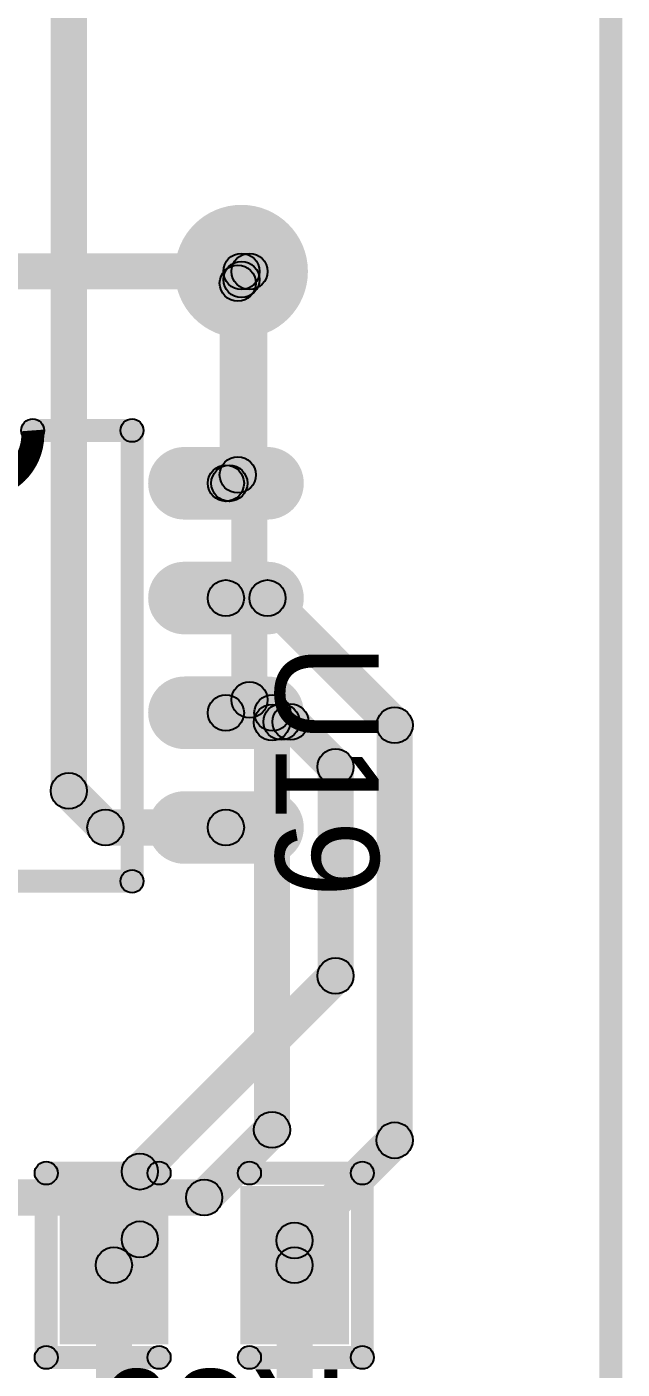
# Model space of a CAD drawing. Header units: millimetres. Extents: x 1.24 to 8.03, y 2.12 to 7.05.
# Drawn here: x 7.541 to 7.8, y 4.63 to 5.215 of the extents above; entities that cross this region are included whole.
import ezdxf

# ---------------------------------------------------------------- set-up
doc = ezdxf.new("R2010")
doc.units = ezdxf.units.MM
doc.header["$MEASUREMENT"] = 0
for name, color, linetype in [('BottomLayer', 5, 'Continuous'), ('BottomSolder', 6, 'Continuous'), ('KeepOutLayer', 6, 'Continuous'), ('TopLayer', 1, 'Continuous'), ('TopOverlay', 2, 'Continuous'), ('TopPaste', 8, 'Continuous'), ('TopSolder', 216, 'Continuous'), ('ViaHoleLayer', 16, 'Continuous')]:
    doc.layers.add(name, color=color, linetype=linetype)

# ---------------------------------------------------------------- blocks, each defined once
blk = doc.blocks.new('SOIC_8_L5_0_W4_0_P1_27_LS6_0_BL_25')
at = {"layer": 'TopLayer'}
h = blk.add_hatch(color=1, dxfattribs=at)
edge = h.paths.add_edge_path()
edge.add_arc((-0.075, 0.125984), 0.011811, 0, 180)
edge.add_line((-0.086811, 0.125984), (-0.086811, 0.089763))
edge.add_arc((-0.075, 0.089763), 0.011811, 180, 360)
edge.add_line((-0.063189, 0.089763), (-0.063189, 0.125984))
h = blk.add_hatch(color=1, dxfattribs=at)
edge = h.paths.add_edge_path()
edge.add_arc((-0.025, 0.125984), 0.011811, 0, 180)
edge.add_line((-0.036811, 0.125984), (-0.036811, 0.089763))
edge.add_arc((-0.025, 0.089763), 0.011811, 180, 360)
edge.add_line((-0.013189, 0.089763), (-0.013189, 0.125984))
h = blk.add_hatch(color=1, dxfattribs=at)
edge = h.paths.add_edge_path()
edge.add_arc((0.025, 0.125984), 0.011811, 0, 180)
edge.add_line((0.013189, 0.125984), (0.013189, 0.089763))
edge.add_arc((0.025, 0.089763), 0.011811, 180, 360)
edge.add_line((0.036811, 0.089763), (0.036811, 0.125984))
h = blk.add_hatch(color=1, dxfattribs=at)
edge = h.paths.add_edge_path()
edge.add_arc((0.075, 0.125984), 0.011811, 0, 180)
edge.add_line((0.063189, 0.125984), (0.063189, 0.089763))
edge.add_arc((0.075, 0.089763), 0.011811, 180, 360)
edge.add_line((0.086811, 0.089763), (0.086811, 0.125984))
h = blk.add_hatch(color=1, dxfattribs=at)
edge = h.paths.add_edge_path()
edge.add_arc((-0.075, -0.089763), 0.011811, 0, 180)
edge.add_line((-0.086811, -0.089763), (-0.086811, -0.125984))
edge.add_arc((-0.075, -0.125984), 0.011811, 180, 360)
edge.add_line((-0.063189, -0.125984), (-0.063189, -0.089763))
h = blk.add_hatch(color=1, dxfattribs=at)
edge = h.paths.add_edge_path()
edge.add_arc((-0.025, -0.089763), 0.011811, 0, 180)
edge.add_line((-0.036811, -0.089763), (-0.036811, -0.125984))
edge.add_arc((-0.025, -0.125984), 0.011811, 180, 360)
edge.add_line((-0.013189, -0.125984), (-0.013189, -0.089763))
h = blk.add_hatch(color=1, dxfattribs=at)
edge = h.paths.add_edge_path()
edge.add_arc((0.025, -0.089763), 0.011811, 0, 180)
edge.add_line((0.013189, -0.089763), (0.013189, -0.125984))
edge.add_arc((0.025, -0.125984), 0.011811, 180, 360)
edge.add_line((0.036811, -0.125984), (0.036811, -0.089763))
h = blk.add_hatch(color=1, dxfattribs=at)
edge = h.paths.add_edge_path()
edge.add_arc((0.075, -0.089763), 0.011811, 0, 180)
edge.add_line((0.063189, -0.089763), (0.063189, -0.125984))
edge.add_arc((0.075, -0.125984), 0.011811, 180, 360)
edge.add_line((0.086811, -0.125984), (0.086811, -0.089763))
at = {"layer": 'TopOverlay'}
h = blk.add_hatch(color=2, dxfattribs=at)
edge = h.paths.add_edge_path()
edge.add_arc((-0.098031, 0.066929), 0.005, 0, 360)
h = blk.add_hatch(color=2, dxfattribs=at)
edge = h.paths.add_edge_path()
edge.add_arc((-0.098031, 0.066929), 0.005, 0, 360)
for points in [[(0.098425, 0.071929), (0.098425, 0.061929), (-0.098031, 0.061929), (-0.098031, 0.071929)], [(-0.093031, 0.023622), (-0.103031, 0.023622), (-0.103031, 0.066929), (-0.093031, 0.066929)], [(0.103425, -0.065797), (0.093425, -0.065797), (0.093425, 0.066929), (0.103425, 0.066929)], [(-0.093031, -0.065797), (-0.103031, -0.065797), (-0.103031, -0.022835), (-0.093031, -0.022835)], [(0.098425, -0.060797), (0.098425, -0.070797), (-0.098031, -0.070797), (-0.098031, -0.060797)]]:
    blk.add_hatch(color=2, dxfattribs=at).paths.add_polyline_path(points)
h = blk.add_hatch(color=2, dxfattribs=at)
edge = h.paths.add_edge_path()
edge.add_arc((0.098425, 0.066929), 0.005, 0, 360)
h = blk.add_hatch(color=2, dxfattribs=at)
edge = h.paths.add_edge_path()
edge.add_arc((0.098425, 0.066929), 0.005, 0, 360)
h = blk.add_hatch(color=2, dxfattribs=at)
edge = h.paths.add_edge_path()
edge.add_arc((-0.098031, 0.023622), 0.005, 0, 360)
h = blk.add_hatch(color=2, dxfattribs=at)
edge = h.paths.add_edge_path()
edge.add_arc((-0.098031, 0.023622), 0.005, 0, 360)
h = blk.add_hatch(color=2, dxfattribs=at)
edge = h.paths.add_edge_path()
edge.add_arc((-0.098031, -0.022835), 0.005, 0, 360)
h = blk.add_hatch(color=2, dxfattribs=at)
edge = h.paths.add_edge_path()
edge.add_arc((-0.098031, -0.022835), 0.005, 0, 360)
h = blk.add_hatch(color=2, dxfattribs=at)
edge = h.paths.add_edge_path()
edge.add_arc((-0.098031, -0.065797), 0.005, 0, 360)
h = blk.add_hatch(color=2, dxfattribs=at)
edge = h.paths.add_edge_path()
edge.add_arc((-0.098031, -0.065797), 0.005, 0, 360)
h = blk.add_hatch(color=2, dxfattribs=at)
edge = h.paths.add_edge_path()
edge.add_arc((0.098425, -0.065797), 0.005, 0, 360)
h = blk.add_hatch(color=2, dxfattribs=at)
edge = h.paths.add_edge_path()
edge.add_arc((0.098425, -0.065797), 0.005, 0, 360)
at = {"layer": 'TopPaste'}
h = blk.add_hatch(color=8, dxfattribs=at)
edge = h.paths.add_edge_path()
edge.add_arc((-0.075, 0.125984), 0.011811, 0, 180)
edge.add_line((-0.086811, 0.125984), (-0.086811, 0.089763))
edge.add_arc((-0.075, 0.089763), 0.011811, 180, 360)
edge.add_line((-0.063189, 0.089763), (-0.063189, 0.125984))
h = blk.add_hatch(color=8, dxfattribs=at)
edge = h.paths.add_edge_path()
edge.add_arc((-0.025, 0.125984), 0.011811, 0, 180)
edge.add_line((-0.036811, 0.125984), (-0.036811, 0.089763))
edge.add_arc((-0.025, 0.089763), 0.011811, 180, 360)
edge.add_line((-0.013189, 0.089763), (-0.013189, 0.125984))
h = blk.add_hatch(color=8, dxfattribs=at)
edge = h.paths.add_edge_path()
edge.add_arc((0.025, 0.125984), 0.011811, 0, 180)
edge.add_line((0.013189, 0.125984), (0.013189, 0.089763))
edge.add_arc((0.025, 0.089763), 0.011811, 180, 360)
edge.add_line((0.036811, 0.089763), (0.036811, 0.125984))
h = blk.add_hatch(color=8, dxfattribs=at)
edge = h.paths.add_edge_path()
edge.add_arc((0.075, 0.125984), 0.011811, 0, 180)
edge.add_line((0.063189, 0.125984), (0.063189, 0.089763))
edge.add_arc((0.075, 0.089763), 0.011811, 180, 360)
edge.add_line((0.086811, 0.089763), (0.086811, 0.125984))
h = blk.add_hatch(color=8, dxfattribs=at)
edge = h.paths.add_edge_path()
edge.add_arc((-0.075, -0.089763), 0.011811, 0, 180)
edge.add_line((-0.086811, -0.089763), (-0.086811, -0.125984))
edge.add_arc((-0.075, -0.125984), 0.011811, 180, 360)
edge.add_line((-0.063189, -0.125984), (-0.063189, -0.089763))
h = blk.add_hatch(color=8, dxfattribs=at)
edge = h.paths.add_edge_path()
edge.add_arc((-0.025, -0.089763), 0.011811, 0, 180)
edge.add_line((-0.036811, -0.089763), (-0.036811, -0.125984))
edge.add_arc((-0.025, -0.125984), 0.011811, 180, 360)
edge.add_line((-0.013189, -0.125984), (-0.013189, -0.089763))
h = blk.add_hatch(color=8, dxfattribs=at)
edge = h.paths.add_edge_path()
edge.add_arc((0.025, -0.089763), 0.011811, 0, 180)
edge.add_line((0.013189, -0.089763), (0.013189, -0.125984))
edge.add_arc((0.025, -0.125984), 0.011811, 180, 360)
edge.add_line((0.036811, -0.125984), (0.036811, -0.089763))
h = blk.add_hatch(color=8, dxfattribs=at)
edge = h.paths.add_edge_path()
edge.add_arc((0.075, -0.089763), 0.011811, 0, 180)
edge.add_line((0.063189, -0.089763), (0.063189, -0.125984))
edge.add_arc((0.075, -0.125984), 0.011811, 180, 360)
edge.add_line((0.086811, -0.125984), (0.086811, -0.089763))
at = {"layer": 'TopSolder'}
h = blk.add_hatch(color=216, dxfattribs=at)
edge = h.paths.add_edge_path()
edge.add_arc((-0.075, 0.125984), 0.015811, 0, 180)
edge.add_line((-0.090811, 0.125984), (-0.090811, 0.089763))
edge.add_arc((-0.075, 0.089763), 0.015811, 180, 360)
edge.add_line((-0.059189, 0.089763), (-0.059189, 0.125984))
h = blk.add_hatch(color=216, dxfattribs=at)
edge = h.paths.add_edge_path()
edge.add_arc((-0.025, 0.125984), 0.015811, 0, 180)
edge.add_line((-0.040811, 0.125984), (-0.040811, 0.089763))
edge.add_arc((-0.025, 0.089763), 0.015811, 180, 360)
edge.add_line((-0.009189, 0.089763), (-0.009189, 0.125984))
h = blk.add_hatch(color=216, dxfattribs=at)
edge = h.paths.add_edge_path()
edge.add_arc((0.025, 0.125984), 0.015811, 0, 180)
edge.add_line((0.009189, 0.125984), (0.009189, 0.089763))
edge.add_arc((0.025, 0.089763), 0.015811, 180, 360)
edge.add_line((0.040811, 0.089763), (0.040811, 0.125984))
h = blk.add_hatch(color=216, dxfattribs=at)
edge = h.paths.add_edge_path()
edge.add_arc((0.075, 0.125984), 0.015811, 0, 180)
edge.add_line((0.059189, 0.125984), (0.059189, 0.089763))
edge.add_arc((0.075, 0.089763), 0.015811, 180, 360)
edge.add_line((0.090811, 0.089763), (0.090811, 0.125984))
h = blk.add_hatch(color=216, dxfattribs=at)
edge = h.paths.add_edge_path()
edge.add_arc((-0.075, -0.089763), 0.015811, 0, 180)
edge.add_line((-0.090811, -0.089763), (-0.090811, -0.125984))
edge.add_arc((-0.075, -0.125984), 0.015811, 180, 360)
edge.add_line((-0.059189, -0.125984), (-0.059189, -0.089763))
h = blk.add_hatch(color=216, dxfattribs=at)
edge = h.paths.add_edge_path()
edge.add_arc((-0.025, -0.089763), 0.015811, 0, 180)
edge.add_line((-0.040811, -0.089763), (-0.040811, -0.125984))
edge.add_arc((-0.025, -0.125984), 0.015811, 180, 360)
edge.add_line((-0.009189, -0.125984), (-0.009189, -0.089763))
h = blk.add_hatch(color=216, dxfattribs=at)
edge = h.paths.add_edge_path()
edge.add_arc((0.025, -0.089763), 0.015811, 0, 180)
edge.add_line((0.009189, -0.089763), (0.009189, -0.125984))
edge.add_arc((0.025, -0.125984), 0.015811, 180, 360)
edge.add_line((0.040811, -0.125984), (0.040811, -0.089763))
h = blk.add_hatch(color=216, dxfattribs=at)
edge = h.paths.add_edge_path()
edge.add_arc((0.075, -0.089763), 0.015811, 0, 180)
edge.add_line((0.059189, -0.089763), (0.059189, -0.125984))
edge.add_arc((0.075, -0.125984), 0.015811, 180, 360)
edge.add_line((0.090811, -0.125984), (0.090811, -0.089763))
at = {"layer": 'TopOverlay', "const_width": 0.01}
blk.add_lwpolyline([(-0.098031, 0.023622, -1.0785851), (-0.098031, -0.022835)], format="xyb", dxfattribs=at)
at = {"layer": 'TopOverlay'}
for centre in [(-0.098031, 0.066929), (-0.098031, 0.066929), (0.098425, 0.066929), (0.098425, 0.066929), (-0.098031, 0.023622), (-0.098031, 0.023622), (-0.098031, -0.022835), (-0.098031, -0.022835), (-0.098031, -0.065797), (-0.098031, -0.065797), (0.098425, -0.065797), (0.098425, -0.065797)]:
    blk.add_circle(centre, 0.005, dxfattribs=at)
blk = doc.blocks.new('R0805_89')
at = {"layer": 'TopLayer'}
for points in [[(-0.05906, 0.03051), (-0.01969, 0.03051), (-0.01969, -0.03051), (-0.05906, -0.03051)], [(0.01969, 0.03051), (0.05906, 0.03051), (0.05906, -0.03051), (0.01969, -0.03051)]]:
    blk.add_hatch(color=1, dxfattribs=at).paths.add_polyline_path(points)
at = {"layer": 'TopOverlay'}
h = blk.add_hatch(color=2, dxfattribs=at)
edge = h.paths.add_edge_path()
edge.add_arc((-0.0689, 0.04016), 0.005, 0, 360)
h = blk.add_hatch(color=2, dxfattribs=at)
edge = h.paths.add_edge_path()
edge.add_arc((-0.0689, 0.04016), 0.005, 0, 360)
for points in [[(-0.01969, 0.04516), (-0.01969, 0.03516), (-0.0689, 0.03516), (-0.0689, 0.04516)], [(0.0689, 0.04516), (0.0689, 0.03516), (0.01969, 0.03516), (0.01969, 0.04516)], [(-0.0639, -0.04016), (-0.0739, -0.04016), (-0.0739, 0.04016), (-0.0639, 0.04016)], [(0.0639, 0.04016), (0.0739, 0.04016), (0.0739, -0.04016), (0.0639, -0.04016)], [(-0.01969, -0.03516), (-0.01969, -0.04516), (-0.0689, -0.04516), (-0.0689, -0.03516)], [(0.0689, -0.03516), (0.0689, -0.04516), (0.01969, -0.04516), (0.01969, -0.03516)]]:
    blk.add_hatch(color=2, dxfattribs=at).paths.add_polyline_path(points)
h = blk.add_hatch(color=2, dxfattribs=at)
edge = h.paths.add_edge_path()
edge.add_arc((-0.01969, 0.04016), 0.005, 0, 360)
h = blk.add_hatch(color=2, dxfattribs=at)
edge = h.paths.add_edge_path()
edge.add_arc((0.01969, 0.04016), 0.005, 0, 360)
h = blk.add_hatch(color=2, dxfattribs=at)
edge = h.paths.add_edge_path()
edge.add_arc((0.0689, 0.04016), 0.005, 0, 360)
h = blk.add_hatch(color=2, dxfattribs=at)
edge = h.paths.add_edge_path()
edge.add_arc((0.0689, 0.04016), 0.005, 0, 360)
h = blk.add_hatch(color=2, dxfattribs=at)
edge = h.paths.add_edge_path()
edge.add_arc((-0.0689, -0.04016), 0.005, 0, 360)
h = blk.add_hatch(color=2, dxfattribs=at)
edge = h.paths.add_edge_path()
edge.add_arc((-0.0689, -0.04016), 0.005, 0, 360)
h = blk.add_hatch(color=2, dxfattribs=at)
edge = h.paths.add_edge_path()
edge.add_arc((-0.01969, -0.04016), 0.005, 0, 360)
h = blk.add_hatch(color=2, dxfattribs=at)
edge = h.paths.add_edge_path()
edge.add_arc((0.01969, -0.04016), 0.005, 0, 360)
h = blk.add_hatch(color=2, dxfattribs=at)
edge = h.paths.add_edge_path()
edge.add_arc((0.0689, -0.04016), 0.005, 0, 360)
h = blk.add_hatch(color=2, dxfattribs=at)
edge = h.paths.add_edge_path()
edge.add_arc((0.0689, -0.04016), 0.005, 0, 360)
at = {"layer": 'TopPaste'}
for points in [[(-0.05906, 0.03051), (-0.01969, 0.03051), (-0.01969, -0.03051), (-0.05906, -0.03051)], [(0.01969, 0.03051), (0.05906, 0.03051), (0.05906, -0.03051), (0.01969, -0.03051)]]:
    blk.add_hatch(color=8, dxfattribs=at).paths.add_polyline_path(points)
at = {"layer": 'TopSolder'}
for points in [[(-0.06305, 0.03451), (-0.01569, 0.03451), (-0.01569, -0.03451), (-0.06305, -0.03451)], [(0.01569, 0.03451), (0.06305, 0.03451), (0.06305, -0.03451), (0.01569, -0.03451)]]:
    blk.add_hatch(color=216, dxfattribs=at).paths.add_polyline_path(points)
at = {"layer": 'TopOverlay'}
for centre in [(-0.0689, 0.04016), (-0.0689, 0.04016), (-0.01969, 0.04016), (0.01969, 0.04016), (0.0689, 0.04016), (0.0689, 0.04016), (-0.0689, -0.04016), (-0.0689, -0.04016), (-0.01969, -0.04016), (0.01969, -0.04016), (0.0689, -0.04016), (0.0689, -0.04016)]:
    blk.add_circle(centre, 0.005, dxfattribs=at)

msp = doc.modelspace()

# ---------------------------------------------------------------- hatches: boundary and pattern name
at = {"layer": 'BottomLayer'}
h = msp.add_hatch(color=5, dxfattribs=at)
edge = h.paths.add_edge_path()
edge.add_arc((7.63429, 5.10827), 0.025, 0, 360)
for points in [[(7.29331, 5.10039), (7.29331, 5.11614), (7.6378, 5.11614), (7.6378, 5.10039)], [(7.64567, 4.92155), (7.62992, 4.92155), (7.62992, 5.10827), (7.64567, 5.10827)], [(7.63223, 4.91598), (7.64336, 4.92711), (7.65321, 4.91727), (7.64207, 4.90614)], [(7.65551, 4.73425), (7.63976, 4.73425), (7.63976, 4.9117), (7.65551, 4.9117)], [(7.62368, 4.69916), (7.61254, 4.71029), (7.64207, 4.73982), (7.65321, 4.72868)], [(6.59449, 4.69685), (6.59449, 4.7126), (7.61811, 4.7126), (7.61811, 4.69685)]]:
    msp.add_hatch(color=5, dxfattribs=at).paths.add_polyline_path(points)
h = msp.add_hatch(color=5, dxfattribs=at)
edge = h.paths.add_edge_path()
edge.add_arc((7.6378, 5.10827), 0.00787, 0, 360)
h = msp.add_hatch(color=5, dxfattribs=at)
edge = h.paths.add_edge_path()
edge.add_arc((7.6378, 5.10827), 0.00787, 0, 360)
h = msp.add_hatch(color=5, dxfattribs=at)
edge = h.paths.add_edge_path()
edge.add_arc((7.6378, 4.92155), 0.00787, 0, 360)
h = msp.add_hatch(color=5, dxfattribs=at)
edge = h.paths.add_edge_path()
edge.add_arc((7.6378, 4.92155), 0.00787, 0, 360)
h = msp.add_hatch(color=5, dxfattribs=at)
edge = h.paths.add_edge_path()
edge.add_arc((7.64764, 4.9117), 0.00787, 0, 360)
h = msp.add_hatch(color=5, dxfattribs=at)
edge = h.paths.add_edge_path()
edge.add_arc((7.64764, 4.9117), 0.00787, 0, 360)
h = msp.add_hatch(color=5, dxfattribs=at)
edge = h.paths.add_edge_path()
edge.add_arc((7.64764, 4.73425), 0.00787, 0, 360)
h = msp.add_hatch(color=5, dxfattribs=at)
edge = h.paths.add_edge_path()
edge.add_arc((7.64764, 4.73425), 0.00787, 0, 360)
h = msp.add_hatch(color=5, dxfattribs=at)
edge = h.paths.add_edge_path()
edge.add_arc((7.61811, 4.70472), 0.00787, 0, 360)
h = msp.add_hatch(color=5, dxfattribs=at)
edge = h.paths.add_edge_path()
edge.add_arc((7.61811, 4.70472), 0.00787, 0, 360)
at = {"layer": 'BottomSolder'}
h = msp.add_hatch(color=6, dxfattribs=at)
edge = h.paths.add_edge_path()
edge.add_arc((7.63429, 5.10827), 0.029, 0, 360)
at = {"layer": 'KeepOutLayer'}
msp.add_hatch(color=6, dxfattribs=at).paths.add_polyline_path([(7.79028, 6.49606), (7.80028, 6.49606), (7.80028, 2.12598), (7.79028, 2.12598)])
at = {"layer": 'TopLayer'}
for points in [[(7.56693, 4.88189), (7.55118, 4.88189), (7.55118, 5.35433), (7.56693, 5.35433)], [(7.64217, 5.10476), (7.62642, 5.10476), (7.62642, 5.10827), (7.64217, 5.10827)], [(7.63825, 5.09758), (7.62711, 5.10872), (7.62872, 5.11033), (7.63986, 5.0992)], [(7.64055, 5.01958), (7.6248, 5.01958), (7.6248, 5.10315), (7.64055, 5.10315)], [(7.63461, 5.01038), (7.62347, 5.02151), (7.62711, 5.02515), (7.63825, 5.01401)], [(7.62756, 5.00807), (7.62756, 5.02382), (7.62904, 5.02382), (7.62904, 5.00807)], [(7.62756, 4.95807), (7.62756, 4.97382), (7.64567, 4.97382), (7.64567, 4.95807)], [(7.6401, 4.96038), (7.65124, 4.97151), (7.70667, 4.91608), (7.69553, 4.90494)], [(7.62756, 4.90807), (7.62756, 4.92382), (7.6478, 4.92382), (7.6478, 4.90807)], [(7.64223, 4.91038), (7.65337, 4.92151), (7.65731, 4.91758), (7.64617, 4.90644)], [(7.65174, 4.90413), (7.65174, 4.91988), (7.65569, 4.91988), (7.65569, 4.90413)], [(7.65012, 4.90644), (7.66125, 4.91758), (7.68092, 4.89791), (7.66979, 4.88677)], [(7.70898, 4.72965), (7.69323, 4.72965), (7.69323, 4.91051), (7.70898, 4.91051)], [(7.68323, 4.80134), (7.66748, 4.80134), (7.66748, 4.89234), (7.68323, 4.89234)], [(7.55349, 4.87632), (7.56462, 4.88746), (7.58057, 4.87151), (7.56943, 4.86038)], [(7.575, 4.85807), (7.575, 4.87382), (7.62756, 4.87382), (7.62756, 4.85807)], [(7.5956, 4.71045), (7.58446, 4.72158), (7.66979, 4.80691), (7.68092, 4.79577)], [(7.66305, 4.68046), (7.65191, 4.69159), (7.69553, 4.73521), (7.70667, 4.72408)], [(7.5979, 4.68649), (7.58216, 4.68649), (7.58216, 4.71601), (7.5979, 4.71601)], [(7.58431, 4.66963), (7.57317, 4.68076), (7.58446, 4.69205), (7.5956, 4.68092)], [(7.66535, 4.6752), (7.64961, 4.6752), (7.64961, 4.68602), (7.66535, 4.68602)], [(7.58661, 4.52756), (7.57087, 4.52756), (7.57087, 4.6752), (7.58661, 4.6752)], [(7.66535, 4.3002), (7.64961, 4.3002), (7.64961, 4.6752), (7.66535, 4.6752)]]:
    msp.add_hatch(color=1, dxfattribs=at).paths.add_polyline_path(points)
h = msp.add_hatch(color=1, dxfattribs=at)
edge = h.paths.add_edge_path()
edge.add_arc((7.63429, 5.10827), 0.025, 0, 360)
h = msp.add_hatch(color=1, dxfattribs=at)
edge = h.paths.add_edge_path()
edge.add_arc((7.63429, 5.10827), 0.00787, 0, 360)
h = msp.add_hatch(color=1, dxfattribs=at)
edge = h.paths.add_edge_path()
edge.add_arc((7.63429, 5.10476), 0.00787, 0, 360)
h = msp.add_hatch(color=1, dxfattribs=at)
edge = h.paths.add_edge_path()
edge.add_arc((7.63429, 5.10476), 0.00787, 0, 360)
h = msp.add_hatch(color=1, dxfattribs=at)
edge = h.paths.add_edge_path()
edge.add_arc((7.63268, 5.10315), 0.00787, 0, 360)
h = msp.add_hatch(color=1, dxfattribs=at)
edge = h.paths.add_edge_path()
edge.add_arc((7.63268, 5.10315), 0.00787, 0, 360)
h = msp.add_hatch(color=1, dxfattribs=at)
edge = h.paths.add_edge_path()
edge.add_arc((7.63268, 5.01958), 0.00787, 0, 360)
h = msp.add_hatch(color=1, dxfattribs=at)
edge = h.paths.add_edge_path()
edge.add_arc((7.63268, 5.01958), 0.00787, 0, 360)
h = msp.add_hatch(color=1, dxfattribs=at)
edge = h.paths.add_edge_path()
edge.add_arc((7.62756, 5.01594), 0.00787, 0, 360)
h = msp.add_hatch(color=1, dxfattribs=at)
edge = h.paths.add_edge_path()
edge.add_arc((7.62904, 5.01594), 0.00787, 0, 360)
h = msp.add_hatch(color=1, dxfattribs=at)
edge = h.paths.add_edge_path()
edge.add_arc((7.62904, 5.01594), 0.00787, 0, 360)
h = msp.add_hatch(color=1, dxfattribs=at)
edge = h.paths.add_edge_path()
edge.add_arc((7.62756, 4.96594), 0.00787, 0, 360)
h = msp.add_hatch(color=1, dxfattribs=at)
edge = h.paths.add_edge_path()
edge.add_arc((7.64567, 4.96594), 0.00787, 0, 360)
h = msp.add_hatch(color=1, dxfattribs=at)
edge = h.paths.add_edge_path()
edge.add_arc((7.64567, 4.96594), 0.00787, 0, 360)
h = msp.add_hatch(color=1, dxfattribs=at)
edge = h.paths.add_edge_path()
edge.add_arc((7.62756, 4.91594), 0.00787, 0, 360)
h = msp.add_hatch(color=1, dxfattribs=at)
edge = h.paths.add_edge_path()
edge.add_arc((7.6478, 4.91594), 0.00787, 0, 360)
h = msp.add_hatch(color=1, dxfattribs=at)
edge = h.paths.add_edge_path()
edge.add_arc((7.6478, 4.91594), 0.00787, 0, 360)
h = msp.add_hatch(color=1, dxfattribs=at)
edge = h.paths.add_edge_path()
edge.add_arc((7.65174, 4.91201), 0.00787, 0, 360)
h = msp.add_hatch(color=1, dxfattribs=at)
edge = h.paths.add_edge_path()
edge.add_arc((7.65174, 4.91201), 0.00787, 0, 360)
h = msp.add_hatch(color=1, dxfattribs=at)
edge = h.paths.add_edge_path()
edge.add_arc((7.65569, 4.91201), 0.00787, 0, 360)
h = msp.add_hatch(color=1, dxfattribs=at)
edge = h.paths.add_edge_path()
edge.add_arc((7.65569, 4.91201), 0.00787, 0, 360)
h = msp.add_hatch(color=1, dxfattribs=at)
edge = h.paths.add_edge_path()
edge.add_arc((7.7011, 4.91051), 0.00787, 0, 360)
h = msp.add_hatch(color=1, dxfattribs=at)
edge = h.paths.add_edge_path()
edge.add_arc((7.7011, 4.91051), 0.00787, 0, 360)
h = msp.add_hatch(color=1, dxfattribs=at)
edge = h.paths.add_edge_path()
edge.add_arc((7.67535, 4.89234), 0.00787, 0, 360)
h = msp.add_hatch(color=1, dxfattribs=at)
edge = h.paths.add_edge_path()
edge.add_arc((7.67535, 4.89234), 0.00787, 0, 360)
h = msp.add_hatch(color=1, dxfattribs=at)
edge = h.paths.add_edge_path()
edge.add_arc((7.55906, 4.88189), 0.00787, 0, 360)
h = msp.add_hatch(color=1, dxfattribs=at)
edge = h.paths.add_edge_path()
edge.add_arc((7.55906, 4.88189), 0.00787, 0, 360)
h = msp.add_hatch(color=1, dxfattribs=at)
edge = h.paths.add_edge_path()
edge.add_arc((7.575, 4.86594), 0.00787, 0, 360)
h = msp.add_hatch(color=1, dxfattribs=at)
edge = h.paths.add_edge_path()
edge.add_arc((7.575, 4.86594), 0.00787, 0, 360)
h = msp.add_hatch(color=1, dxfattribs=at)
edge = h.paths.add_edge_path()
edge.add_arc((7.62756, 4.86594), 0.00787, 0, 360)
h = msp.add_hatch(color=1, dxfattribs=at)
edge = h.paths.add_edge_path()
edge.add_arc((7.67535, 4.80134), 0.00787, 0, 360)
h = msp.add_hatch(color=1, dxfattribs=at)
edge = h.paths.add_edge_path()
edge.add_arc((7.67535, 4.80134), 0.00787, 0, 360)
h = msp.add_hatch(color=1, dxfattribs=at)
edge = h.paths.add_edge_path()
edge.add_arc((7.7011, 4.72965), 0.00787, 0, 360)
h = msp.add_hatch(color=1, dxfattribs=at)
edge = h.paths.add_edge_path()
edge.add_arc((7.7011, 4.72965), 0.00787, 0, 360)
h = msp.add_hatch(color=1, dxfattribs=at)
edge = h.paths.add_edge_path()
edge.add_arc((7.59003, 4.71601), 0.00787, 0, 360)
h = msp.add_hatch(color=1, dxfattribs=at)
edge = h.paths.add_edge_path()
edge.add_arc((7.59003, 4.71601), 0.00787, 0, 360)
h = msp.add_hatch(color=1, dxfattribs=at)
edge = h.paths.add_edge_path()
edge.add_arc((7.59003, 4.68649), 0.00787, 0, 360)
h = msp.add_hatch(color=1, dxfattribs=at)
edge = h.paths.add_edge_path()
edge.add_arc((7.59003, 4.68649), 0.00787, 0, 360)
h = msp.add_hatch(color=1, dxfattribs=at)
edge = h.paths.add_edge_path()
edge.add_arc((7.65748, 4.68602), 0.00787, 0, 360)
h = msp.add_hatch(color=1, dxfattribs=at)
edge = h.paths.add_edge_path()
edge.add_arc((7.65748, 4.68602), 0.00787, 0, 360)
h = msp.add_hatch(color=1, dxfattribs=at)
edge = h.paths.add_edge_path()
edge.add_arc((7.57874, 4.6752), 0.00787, 0, 360)
h = msp.add_hatch(color=1, dxfattribs=at)
edge = h.paths.add_edge_path()
edge.add_arc((7.57874, 4.6752), 0.00787, 0, 360)
h = msp.add_hatch(color=1, dxfattribs=at)
edge = h.paths.add_edge_path()
edge.add_arc((7.65748, 4.6752), 0.00787, 0, 360)
h = msp.add_hatch(color=1, dxfattribs=at)
edge = h.paths.add_edge_path()
edge.add_arc((7.65748, 4.6752), 0.00787, 0, 360)
at = {"layer": 'TopSolder'}
h = msp.add_hatch(color=216, dxfattribs=at)
edge = h.paths.add_edge_path()
edge.add_arc((7.63429, 5.10827), 0.029, 0, 360)
at = {"layer": 'ViaHoleLayer'}
h = msp.add_hatch(color=16, dxfattribs=at)
edge = h.paths.add_edge_path()
edge.add_arc((7.63429, 5.10827), 0.014, 0, 360)

# ---------------------------------------------------------------- linework, layer by layer
at = {"layer": 'BottomLayer'}
for centre in [(7.6378, 5.10827), (7.6378, 5.10827), (7.6378, 4.92155), (7.6378, 4.92155), (7.64764, 4.9117), (7.64764, 4.9117), (7.64764, 4.73425), (7.64764, 4.73425), (7.61811, 4.70472), (7.61811, 4.70472)]:
    msp.add_circle(centre, 0.00787, dxfattribs=at)
at = {"layer": 'TopLayer'}
for centre in [(7.63429, 5.10827), (7.63429, 5.10476), (7.63429, 5.10476), (7.63268, 5.10315), (7.63268, 5.10315), (7.63268, 5.01958), (7.63268, 5.01958), (7.62756, 5.01594), (7.62904, 5.01594), (7.62904, 5.01594), (7.62756, 4.96594), (7.64567, 4.96594), (7.64567, 4.96594), (7.62756, 4.91594), (7.6478, 4.91594), (7.6478, 4.91594), (7.65174, 4.91201), (7.65174, 4.91201), (7.65569, 4.91201), (7.65569, 4.91201), (7.7011, 4.91051), (7.7011, 4.91051), (7.67535, 4.89234), (7.67535, 4.89234), (7.55906, 4.88189), (7.55906, 4.88189), (7.575, 4.86594), (7.575, 4.86594), (7.62756, 4.86594), (7.67535, 4.80134), (7.67535, 4.80134), (7.7011, 4.72965), (7.7011, 4.72965), (7.59003, 4.71601), (7.59003, 4.71601), (7.59003, 4.68649), (7.59003, 4.68649), (7.65748, 4.68602), (7.65748, 4.68602), (7.57874, 4.6752), (7.57874, 4.6752), (7.65748, 4.6752), (7.65748, 4.6752)]:
    msp.add_circle(centre, 0.00787, dxfattribs=at)

# ---------------------------------------------------------------- block references
for name, p, rotation in [('SOIC_8_L5_0_W4_0_P1_27_LS6_0_BL_25', (7.51969, 4.94094), 270), ('R0805_89', (7.61811, 4.6752), 180)]:
    msp.add_blockref(name, p, dxfattribs=dict(rotation=rotation))

# ---------------------------------------------------------------- texts
at = {"layer": 'TopOverlay'}
for s, rotation, p in [('U19', 270, (7.64919, 4.94594)), ('R39', 180, (7.68101, 4.62983))]:
    msp.add_text(s, height=0.045, rotation=rotation, dxfattribs=at).set_placement(p)

doc.saveas('drawing.dxf')
